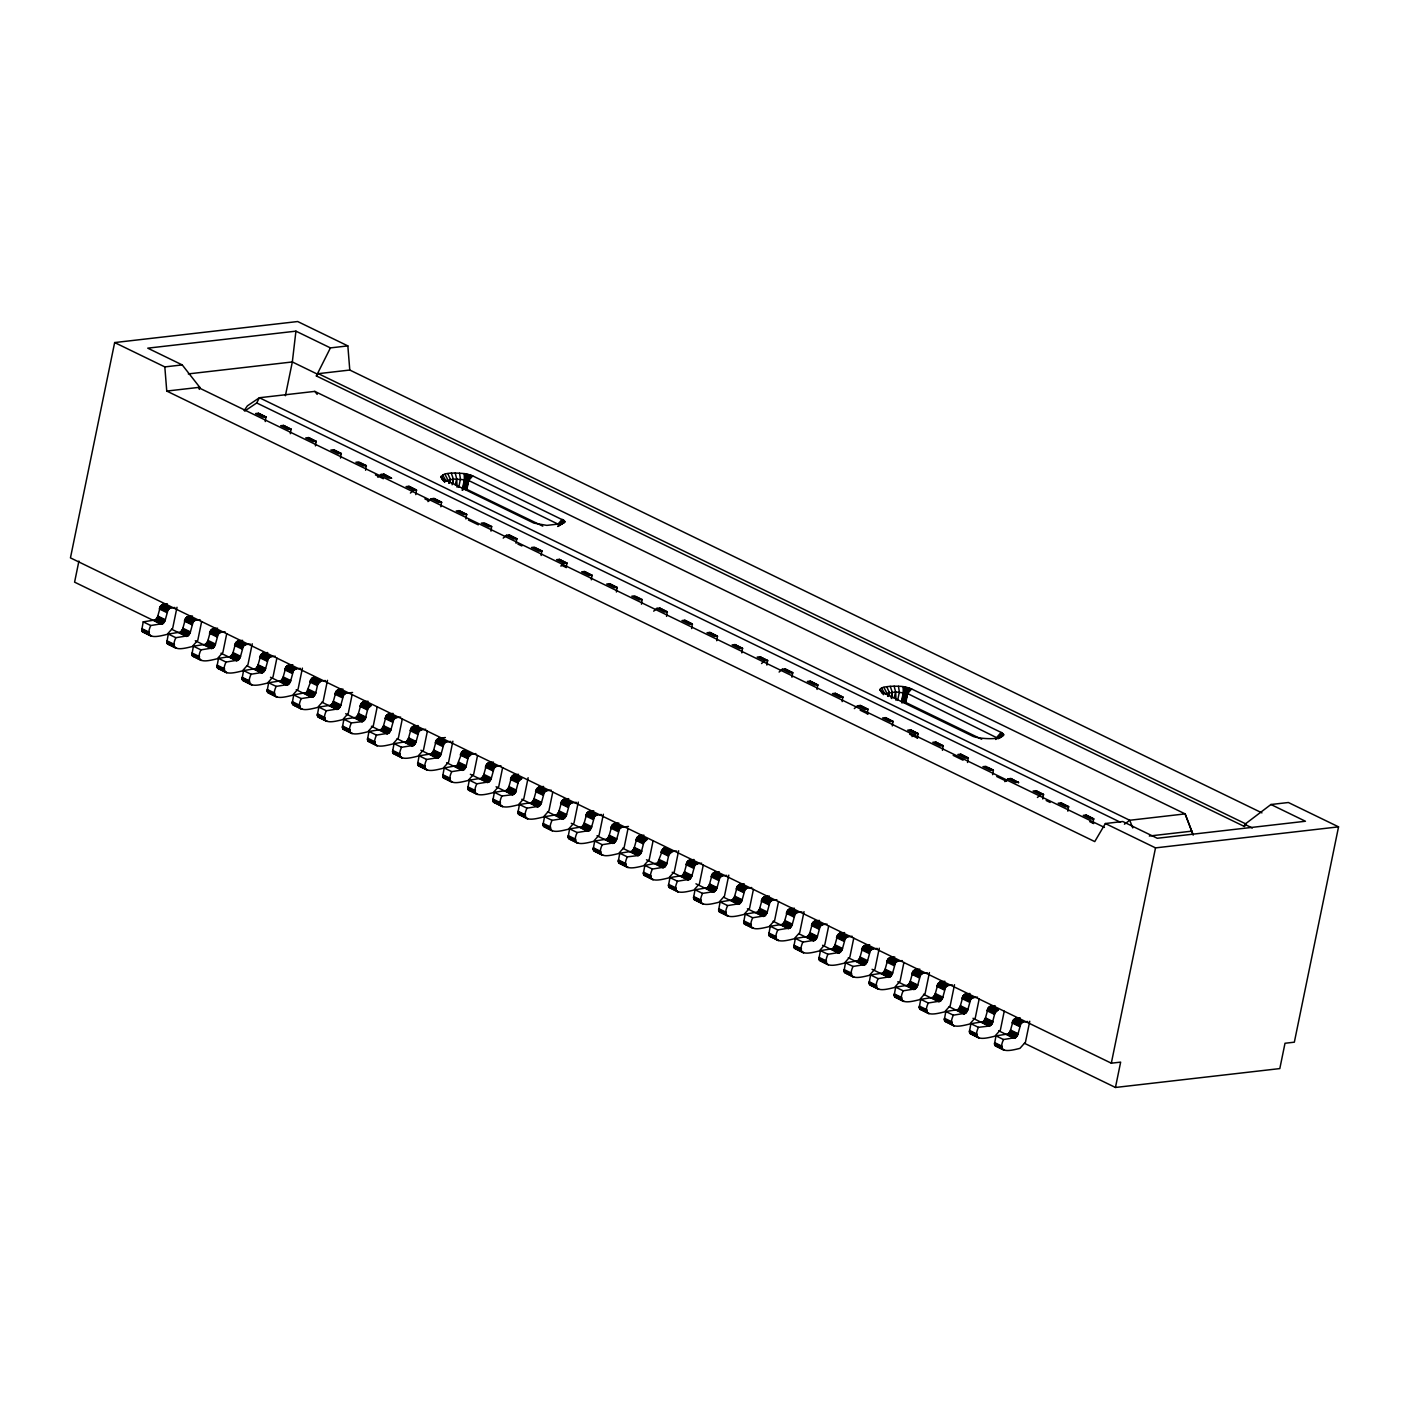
<?xml version="1.0" encoding="UTF-8"?>
<svg xmlns="http://www.w3.org/2000/svg" width="1409" height="1409" viewBox="0 0 1409 1409"><rect width="100%" height="100%" fill="white"/><g stroke="black" fill="none" stroke-linecap="round" stroke-linejoin="round"><path stroke-width="1.5" d="M144.088 632.482L141.745 630.052L143.225 621.862L155.483 619.907L157.597 616.807L160.556 606.099L162.687 604.443L167.407 603.845M177.006 607.261L172.708 628.15L167.178 634.349C156.434 637.079 144.141 639.792 150.763 625.526L163.021 623.553L165.117 620.471L168.076 609.745L170.225 608.089L174.927 607.49M169.168 644.67L166.826 642.222L168.305 634.05L180.563 632.077L182.677 628.995L185.636 618.269L187.767 616.614L192.487 616.015M201.646 621.528L197.788 640.32L192.258 646.52C181.514 649.25 169.221 651.98 175.843 637.696L188.101 635.741L190.197 632.641L193.156 621.933L195.305 620.277L200.008 619.661M194.248 656.841L191.906 654.392L193.403 646.22L205.644 644.265L207.757 641.165L210.716 630.457L212.865 628.801L217.567 628.185M226.726 633.698L222.869 652.508L217.338 658.707C206.595 661.42 194.319 664.15 200.923 649.866L213.182 647.911L215.278 644.811L218.236 634.103L220.385 632.447L225.088 631.848M219.328 669.011L216.986 666.58L218.483 658.39L230.724 656.435L232.837 653.336L235.796 642.627L237.945 640.972L242.647 640.373M252.246 643.79L247.949 664.678L242.418 670.878C231.675 673.608 219.399 676.32 226.004 662.054L238.262 660.081L240.358 656.999L243.317 646.273L245.465 644.617L250.168 644.019M244.409 681.199L242.066 678.751L243.563 670.578L255.822 668.606L257.917 665.524L260.876 654.798L263.025 653.142L267.728 652.543M276.886 658.056L273.029 676.866L267.499 683.066C256.755 685.778 244.479 688.508 251.084 674.224L263.342 672.269L265.438 669.169L268.397 658.461L270.546 656.805L275.248 656.189M269.489 693.369L267.146 690.921L268.643 682.749L280.902 680.794L282.998 677.694L285.957 666.985L288.105 665.33L292.808 664.713M302.407 668.13L298.109 689.036L292.579 695.236C281.835 697.948 269.559 700.678 276.164 686.394L288.422 684.439L290.536 681.34L293.477 670.631L295.626 668.976L300.328 668.377M294.587 705.539L292.227 703.109L293.724 694.919L306.51 692.488L312.058 678.116L313.731 677.377L321.252 681.023L325.409 680.547M327.487 680.318L323.189 701.206L317.659 707.406C306.915 710.136 294.64 712.848 301.244 698.582L313.502 696.61L315.616 693.527L317.765 684.14L321.252 681.023M319.667 717.727L317.307 715.279L318.804 707.107L331.062 705.134L333.158 702.052L336.117 691.326L338.266 689.67L342.968 689.071M352.144 694.584L348.27 713.394L342.757 719.594C331.996 722.306 319.72 725.036 326.324 710.752L338.583 708.797L340.696 705.698L343.637 694.989L345.786 693.334L352.567 692.488M344.747 729.897L342.387 727.449L343.884 719.277L356.142 717.322L358.238 714.222L361.197 703.514L363.346 701.858L368.048 701.242M377.225 706.754L373.35 725.565L367.837 731.764C357.076 734.476 344.8 737.206 351.405 722.923L362.536 721.584L365.125 719.294L367.925 708.498L371.43 705.381L363.892 701.717M369.827 742.067L367.467 739.637L368.964 731.447L381.223 729.492L383.336 726.392L386.277 715.684L388.426 714.028L393.129 713.43M402.305 718.925L398.43 737.735L392.917 743.934C382.156 746.664 369.88 749.394 376.485 735.111L388.743 733.156L390.857 730.056L393.815 719.33L395.947 717.674L400.649 717.075M394.907 754.255L392.547 751.807L394.044 743.635L406.303 741.662L408.416 738.58L411.358 727.854L413.506 726.199L418.209 725.6M427.385 731.112L423.528 749.923L417.997 756.122C407.236 758.835 394.96 761.564 401.565 747.281L413.823 745.326L415.937 742.226L418.896 731.518L421.027 729.862L425.729 729.263M419.988 766.426L417.628 763.977L419.125 755.805L431.383 753.85L433.496 750.75L436.438 740.042L438.586 738.386L445.367 737.541M452.888 741.187L448.608 762.093L443.078 768.292C432.316 771.005 420.041 773.735 426.645 759.469L438.903 757.496L441.017 754.396L443.976 743.688L446.107 742.032L450.81 741.433M445.068 778.596L442.708 776.165L444.205 767.975L456.992 765.545L462.557 751.173L464.23 750.433L471.751 754.079L475.89 753.604M477.545 755.453L473.688 774.263L468.158 780.463C457.414 783.193 445.121 785.923 451.725 771.639L463.984 769.684L466.097 766.584L468.246 757.197L471.751 754.079M470.148 790.784L467.788 788.336L469.285 780.163L481.543 778.208L483.657 775.109L486.616 764.382L488.747 762.727L493.449 762.128M502.626 767.641L498.768 786.451L493.238 792.651C482.494 795.363 470.201 798.093 476.806 783.809L489.064 781.854L491.177 778.754L494.136 768.046L496.267 766.39L500.97 765.792M495.228 802.954L492.868 800.506L494.365 792.334L506.624 790.379L508.737 787.279L511.696 776.57L513.827 774.915L518.53 774.316M528.128 777.715L523.849 798.621L518.318 804.821C507.575 807.551 495.281 810.263 501.886 795.997L513.035 794.641L515.606 792.351L518.406 781.555L521.911 778.437L514.391 774.791M520.308 815.124L517.948 812.694L519.445 804.504L531.704 802.549L533.817 799.449L536.776 788.741L538.907 787.085L543.61 786.486M552.786 791.981L548.929 810.791L543.398 816.991C532.655 819.721 520.361 822.451 526.966 808.167L539.224 806.212L541.338 803.112L544.297 792.404L546.428 790.748L551.148 790.132M545.389 827.312L543.029 824.864L544.526 816.692L556.784 814.737L558.897 811.637L561.856 800.911L563.987 799.255L568.69 798.656M578.289 802.073L574.009 822.979L568.479 829.179C557.735 831.891 545.442 834.621 552.046 820.337L564.304 818.382L566.418 815.283L569.377 804.574L571.526 802.919L576.228 802.32M570.469 839.482L568.109 837.052L569.606 828.862L581.864 826.907L583.978 823.807L586.937 813.099L589.068 811.443L593.77 810.844M603.369 814.243L599.089 835.15L593.559 841.349C582.815 844.079 570.522 846.791 577.144 832.525L589.385 830.553L591.498 827.47L594.457 816.744L596.606 815.089L601.308 814.49M595.549 851.67L593.189 849.222L594.686 841.05L606.944 839.077L609.058 835.977L612.017 825.269L614.148 823.613L618.85 823.015M628.027 828.51L624.169 847.32L618.639 853.519C607.895 856.249 595.602 858.979 602.224 844.696L614.465 842.741L616.578 839.641L619.537 828.932L621.686 827.277L628.467 826.431M620.629 863.84L618.287 861.392L619.766 853.22L632.025 851.265L634.138 848.165L637.097 837.457L639.228 835.784L643.948 835.185M653.107 840.697L649.25 859.508L643.719 865.707C632.976 868.42 620.682 871.149 627.304 856.866L638.436 855.527L641.007 853.238L643.825 842.441L647.312 839.324L639.792 835.66M645.709 876.011L643.367 873.58L644.846 865.39L657.651 862.96L663.199 848.588L664.872 847.848L672.392 851.494L676.549 851.018M678.627 850.772L674.33 871.678L668.799 877.877C658.056 880.607 645.762 883.32 652.385 869.054L664.643 867.081L666.739 863.999L668.905 854.611L672.392 851.494M670.79 888.198L668.447 885.75L669.944 877.578L682.185 875.605L684.298 872.506L687.257 861.797L689.406 860.142L694.109 859.543M703.267 865.038L699.41 883.848L693.88 890.048C683.136 892.778 670.86 895.508 677.465 881.224L689.723 879.269L691.819 876.169L694.778 865.461L696.927 863.805L701.629 863.189M695.87 900.369L693.527 897.92L695.024 889.748L707.265 887.793L709.379 884.693L712.338 873.985L714.486 872.33L719.189 871.713M728.788 875.13L724.49 896.036L718.96 902.236C708.216 904.948 695.94 907.678 702.545 893.394L714.803 891.439L716.899 888.339L719.858 877.631L722.007 875.975L726.709 875.376M720.95 912.539L718.608 910.108L720.105 901.919L732.345 899.964L734.459 896.864L737.418 886.155L739.566 884.5L744.269 883.901M753.428 889.396L749.57 908.206L744.04 914.406C733.296 917.136 721.021 919.848 727.625 905.582L739.884 903.609L741.979 900.527L744.938 889.801L747.087 888.146L751.79 887.547M746.03 924.727L743.688 922.279L745.185 914.106L757.443 912.134L759.539 909.052L762.498 898.326L764.647 896.67L769.349 896.071M778.508 901.584L774.651 920.376L769.12 926.594C758.377 929.306 746.101 932.036 752.705 917.752L764.964 915.797L767.077 912.697L770.019 901.989L772.167 900.333L776.87 899.717M771.128 936.897L768.768 934.449L770.265 926.277L782.523 924.322L784.619 921.222L787.578 910.513L789.727 908.858L794.429 908.241M804.028 911.658L799.731 932.564L794.2 938.764C783.457 941.476 771.181 944.206 777.786 929.922L790.044 927.967L792.157 924.868L795.099 914.159L797.247 912.504L801.95 911.905M796.208 949.067L793.848 946.637L795.345 938.447L807.604 936.492L809.699 933.392L812.658 922.684L814.807 921.028L819.51 920.429M828.686 925.924L824.811 944.734L819.281 950.934C808.537 953.664 796.261 956.376 802.866 942.11L815.124 940.138L817.238 937.055L820.179 926.329L822.328 924.674L827.03 924.075M821.288 961.255L818.928 958.807L820.425 950.635L832.684 948.662L834.78 945.58L837.739 934.854L839.887 933.198L844.59 932.599M853.766 938.112L849.891 956.922L844.378 963.122C833.617 965.834 821.341 968.564 827.946 954.28L840.204 952.325L842.318 949.226L845.277 938.517L847.408 936.862L852.11 936.245M846.369 973.425L844.009 970.977L845.506 962.805L857.764 960.85L859.877 957.75L862.819 947.042L864.967 945.386L869.67 944.77M879.269 948.187L874.971 969.093L869.459 975.292C858.697 978.005 846.422 980.734 853.026 966.451L865.285 964.496L867.398 961.396L870.357 950.688L872.488 949.032L877.191 948.433M871.449 985.596L869.089 983.165L870.586 974.975L882.844 973.02L884.958 969.92L887.899 959.212L890.048 957.556L894.75 956.958M903.926 962.453L900.069 981.263L894.539 987.462C883.778 990.192 871.502 992.922 878.106 978.639L890.365 976.684L892.478 973.584L895.437 962.858L897.568 961.202L902.271 960.603M896.529 997.783L894.169 995.335L895.666 987.163L907.924 985.19L910.038 982.108L912.979 971.382L915.128 969.727L919.83 969.128M929.429 972.545L925.149 993.451L919.619 999.65C908.858 1002.363 896.582 1005.093 903.187 990.809L915.445 988.854L917.558 985.754L920.517 975.046L922.648 973.39L927.351 972.791M921.609 1009.954L919.249 1007.505L920.746 999.333L933.005 997.378L935.118 994.278L938.077 983.57L940.208 981.914L944.911 981.298M954.509 984.715L950.23 1005.621L944.699 1011.821C933.956 1014.533 921.662 1017.263 928.267 1002.979L940.525 1001.024L942.639 997.924L945.598 987.216L947.729 985.56L952.431 984.961M946.689 1022.124L944.329 1019.693L945.826 1011.503L958.085 1009.549L960.198 1006.449L963.157 995.74L965.288 994.085L969.991 993.486M979.167 998.981L975.31 1017.791L969.779 1023.991C959.036 1026.721 946.742 1029.451 953.347 1015.167L965.605 1013.212L967.719 1010.112L970.678 999.386L972.809 997.731L977.511 997.132M971.77 1034.312L969.41 1031.864L970.907 1023.691L983.165 1021.719L985.278 1018.637L988.237 1007.911L990.368 1006.255L995.071 1005.656M1004.247 1011.169L1000.39 1029.979L994.86 1036.179C984.116 1038.891 971.823 1041.621 978.427 1027.337L989.576 1025.999L992.147 1023.709L994.948 1012.895L998.453 1009.795L990.932 1006.132M996.85 1046.482L994.49 1044.034L995.987 1035.862L1008.245 1033.907L1010.359 1030.807L1013.318 1020.098L1015.449 1018.443L1020.151 1017.826M1029.75 1021.243L1025.47 1042.149L1019.94 1048.349C1009.196 1051.061 996.903 1053.791 1003.507 1039.525L1015.766 1037.552L1017.879 1034.453L1020.838 1023.744L1022.969 1022.089L1027.689 1021.49M443.729 481.085C434.271 470.641 460.461 473.125 465.428 473.759L462.927 489.839M904.349 686.835L911.605 688.948L1001.112 732.416C1010.288 740.958 977.318 739.373 971.858 735.78L882.333 692.312C872.171 685.056 902.024 685.848 904.349 686.835L901.848 702.932M453.011 483.287L453.328 479.007L451.303 473.23M891.756 698.529L892.249 692.083L890.224 686.324M564.762 521.982L557.7 526.473L564.516 522.316L564.304 520.714L472.684 475.872L465.428 473.759M199.303 389.395L199.743 387.281L182.237 364.913L147.751 348.164L295.925 331.15L292.332 361.954L285.393 395.735M1003.437 735.41L998.294 738.492L907.114 693.316L895.631 691.96L884.799 693.739L881.611 688.226M469.338 474.622C464.9 478.215 469.179 488.078 463.684 489.504L466.749 473.988M908.259 687.698C903.821 691.308 908.101 701.171 902.605 702.58L905.67 687.081M1261.953 812.887L349.784 370.039L347.847 345.892L297.686 321.534L114.657 342.563L70.45 557.876L1111.314 1063.196L1120.648 1062.122L1115.452 1087.466L1024.431 1043.276M78.922 561.029L74.589 582.146L161.348 624.31M265.262 421.555L265.914 416.888L258.393 413.242L255.593 413.559L263.113 417.205L265.914 416.888M290.342 433.725L290.994 429.058L283.473 425.412L280.673 425.729L288.193 429.393L290.994 429.058M316.356 375.939L318.346 373.649L1246.349 824.177L1244.358 826.467L316.356 375.939L330.411 347.9L347.847 345.892M315.422 445.896L316.092 441.246L308.553 437.583L305.753 437.917L313.274 441.563L316.092 441.246M340.52 458.084L341.172 453.416L333.634 449.77L330.833 450.087L338.371 453.733L341.172 453.416M365.6 470.254L366.252 465.586L358.714 461.941L355.913 462.258L363.452 465.921L366.252 465.586M415.761 494.612L416.412 489.945L408.892 486.299L406.074 486.616L413.612 490.262L416.412 489.945M440.841 506.782L441.493 502.115L433.972 498.469L431.172 498.786L427.966 501.586M449.541 483.234L450.352 479.342L447.851 473.635M452.13 484.819L453.328 479.007L467.629 480.011L559.443 524.817L564.639 521.171M458.735 487.338L460.444 478.99L459.528 473.213M462.17 490.279L464.424 479.307L464.142 473.583M464.424 489.258L468.07 474.269M465.129 489.099L467.031 479.817M465.78 489.064L467.629 480.011C463.121 502.326 466.185 479.5 470.553 474.992M542.782 526.156L466.361 489.134L468.193 480.222L471.68 475.414M466.872 489.31L468.704 480.451L472.684 475.872M465.921 518.952L466.573 514.303L459.052 510.639L456.252 510.974L463.772 514.62L466.573 514.303M491.001 531.14L491.653 526.473L484.132 522.827L481.332 523.144L488.853 526.79L491.653 526.473M516.081 543.31L516.733 538.643L509.213 534.997L506.412 535.314L503.207 538.115M541.162 555.498L541.813 550.831L534.293 547.168L531.492 547.502L539.013 551.148L541.813 550.831M566.242 567.668L566.894 563.001L559.373 559.355L556.573 559.672L564.093 563.318L566.894 563.001M591.322 579.839L591.974 575.189L584.453 571.526L581.653 571.843L589.173 575.506L591.974 575.189M616.402 592.027L617.054 587.359L609.533 583.696L606.733 584.031L614.254 587.676L617.054 587.359M641.482 604.197L642.134 599.529L634.614 595.884L631.813 596.201L639.334 599.847L642.134 599.529M666.563 616.367L667.214 611.717L659.694 608.054L656.893 608.371L653.688 611.171M691.643 628.555L692.295 623.888L684.774 620.242L681.974 620.559L689.494 624.205L692.295 623.888M716.723 640.725L717.375 636.058L709.854 632.412L707.054 632.729L714.574 636.392L717.375 636.058M741.803 652.895L742.455 648.246L734.934 644.582L732.134 644.899L739.655 648.563L742.455 648.246M766.883 665.083L767.535 660.416L760.015 656.77L757.214 657.087L764.735 660.733L767.535 660.416M791.964 677.253L792.633 672.586L785.095 668.94L782.294 669.257L779.089 672.058M817.061 689.424L817.713 684.774L810.175 681.111L807.375 681.445L814.913 685.091L817.713 684.774M842.142 701.612L842.793 696.944L835.255 693.298L832.455 693.615L839.993 697.261L842.793 696.944M867.222 713.782L867.874 709.114L860.335 705.469L857.535 705.786L854.33 708.586M888.463 696.31L889.273 692.435L886.772 686.711M891.052 697.913L892.249 692.083M892.302 725.952L892.954 721.302L885.433 717.639L882.615 717.974L890.153 721.619L892.954 721.302M897.656 700.414L899.365 692.066L898.449 686.306M901.461 701.541L903.345 692.4L903.046 686.676M903.345 702.334L906.991 687.363M904.05 702.193L905.952 692.911M904.701 702.158L906.551 693.105C902.042 715.402 905.106 692.594 909.474 688.085M981.686 739.249L905.283 702.228L907.114 693.316L910.601 688.508M905.793 702.404L907.625 693.527L911.605 688.948M917.382 738.14L918.034 733.473L910.513 729.827L907.713 730.144L915.234 733.79L918.034 733.473M942.462 750.31L943.114 745.643L935.594 741.997L932.793 742.314L940.314 745.977L943.114 745.643M967.543 762.48L968.194 757.831L960.674 754.167L957.873 754.502L965.394 758.148L968.194 757.831M992.623 774.668L993.275 770.001L985.754 766.355L982.954 766.672L990.474 770.318L993.275 770.001M1042.783 799.009L1043.435 794.359L1035.914 790.696L1033.114 791.03L1040.635 794.676L1043.435 794.359M1067.863 811.197L1068.515 806.529L1060.995 802.883L1058.194 803.2L1065.715 806.846L1068.515 806.529M1092.944 823.367L1093.595 818.699L1086.075 815.054L1083.274 815.371L1090.795 819.034L1093.595 818.699M1111.314 1063.196L1155.521 847.883L1338.55 826.854L1294.343 1042.184L1285.008 1043.259L1279.812 1068.586L1115.452 1087.466M1244.358 826.467L1244.781 824.353L1270.953 804.504L1288.39 802.514L1338.55 826.854M468.704 480.451L466.361 489.134M907.625 693.527L905.283 702.228M455.266 484.714L456.71 478.884L455.213 473.089M894.187 697.79L895.631 691.96L894.134 686.183M244.761 411.023L256.72 402.956L259.397 397.743L314.806 391.385L1185.128 813.891L1193.194 834.868M1270.953 804.504L1305.438 821.253L1157.265 838.267L1122.779 821.517L1105.361 823.525L1094.758 841.596L166.755 391.068L164.818 366.904L114.657 342.563M244.144 410.583L247.403 405.845L259.397 397.743L1129.719 820.267L1185.128 813.891L1193.053 834.78M558.211 523.901L562.191 519.322M997.132 736.995L1001.112 732.416M558.651 524.13L563.054 519.78M997.572 737.224L1001.975 732.874M377.806 477.228L380.994 474.446L383.794 474.111L391.543 478.232L383.794 474.111M410.406 493.062L413.612 490.262M560.888 566.119L564.093 563.318M761.547 663.533L764.735 660.733M912.028 736.59L915.234 733.79M1004.828 781.643L1008.034 778.842L1010.834 778.525L1018.566 782.647L1010.834 778.525M1037.429 797.476L1040.635 794.676M559.003 524.377L563.776 520.256M997.924 737.453L1002.68 733.349M559.267 524.606L564.304 520.714M998.188 737.682L1003.226 733.807M1124.435 824.212L1129.719 820.267L1132.748 827.911M998.365 737.911L1003.56 734.248M453.328 479.007L444.504 481.596L441.105 476.224M559.514 525.029L564.798 521.594M998.435 738.122L1003.719 734.67M995.67 739.461L998.664 737.611M998.417 738.316L1003.666 735.058M561.081 524.377L564.516 522.316M998.259 738.598L1001.5 736.66M562.578 523.567L546.833 525.381L533.941 523.126L441.651 478.144M164.818 366.904L182.237 364.913M188.295 373.913L292.332 361.954L316.778 373.843L349.784 370.039M166.755 391.068L199.743 387.281M391.332 477.774L388.532 478.091L380.994 474.446M441.493 502.115L438.692 502.449L431.172 498.786M516.733 538.643L513.933 538.978L506.412 535.314M667.214 611.717L664.414 612.034L656.893 608.371M792.633 672.586L789.815 672.921L782.294 669.257M867.874 709.114L865.073 709.449L857.535 705.786M1018.355 782.171L1015.554 782.506L1008.034 778.842M1246.349 824.177L1244.781 824.353L1252.319 828.016M1149.304 836.03L1191.926 831.134M295.925 331.15L330.411 347.9M256.72 402.956L1120.49 822.292M1105.361 823.525L1155.521 847.883M266.125 417.346L258.393 413.242M291.205 429.534L283.473 425.412M316.285 441.704L308.553 437.583M341.365 453.874L333.634 449.77M360.81 463.314L366.463 466.062M416.624 490.402L408.892 486.299M441.704 502.59L433.972 498.469M466.784 514.761L459.052 510.639M486.211 524.201L489.98 526.033M516.944 539.119L509.213 534.997M534.504 547.643L542.025 551.289M567.105 563.459L559.373 559.355M592.185 575.647L584.453 571.526M617.265 587.817L609.533 583.696M636.709 597.257L640.461 599.089M667.426 612.175L659.694 608.054M692.506 624.346L684.774 620.242M717.586 636.533L709.854 632.412M742.666 648.704L734.934 644.582M767.746 660.874L760.015 656.77M792.827 673.062L785.095 668.94M817.907 685.232L810.175 681.111M843.005 697.402L835.255 693.298M868.085 709.59L860.335 705.469M893.165 721.76L885.433 717.639M918.245 733.93L910.513 729.827M943.326 746.118L935.594 741.997M968.406 758.289L960.674 754.167M987.832 767.729L993.486 770.459M1043.646 794.817L1035.914 790.696M1068.726 806.987L1060.995 802.883M1093.807 819.175L1086.075 815.054M198.193 387.457L1104.427 827.418M375.41 474.886L383.336 478.725M424.884 498.892L428.847 500.811M468.404 520.027L478.303 524.835M517.878 544.05L521.841 545.97M561.416 565.185L565.361 567.105M860.194 710.224L868.103 714.081M909.65 734.248L917.576 738.087M953.189 755.383L963.087 760.191M996.727 776.518L1006.607 781.308M1046.182 800.523L1050.145 802.443M1089.721 821.658L1093.683 823.578M163.25 604.32L170.771 607.966M188.33 616.49L195.851 620.136M213.411 628.661L220.931 632.324M238.491 640.848L246.011 644.494M263.571 653.019L271.092 656.664M288.651 665.189L296.172 668.852M338.812 689.547L346.332 693.21M388.972 713.905L396.51 717.551M414.052 726.075L421.59 729.739M439.132 738.263L446.671 741.909M489.31 762.604L496.831 766.267M539.471 786.962L546.991 790.608M564.551 799.132L572.072 802.795M589.631 811.32L597.152 814.966M614.711 823.49L622.232 827.136M689.952 860.018L697.473 863.664M715.032 872.189L722.553 875.852M740.112 884.376L747.633 888.022M765.193 896.547L772.713 900.192M790.273 908.717L797.793 912.38M815.353 920.905L822.874 924.551M840.433 933.075L847.971 936.738M865.513 945.245L873.052 948.909M890.594 957.433L898.132 961.079M915.674 969.603L923.212 973.267M940.754 981.791L948.292 985.437M965.852 993.961L973.372 997.607M1016.012 1018.32L1023.533 1021.965M162.687 604.443L170.225 608.089M187.767 616.614L195.305 620.277M212.865 628.801L220.385 632.447M237.945 640.972L245.465 644.617M263.025 653.142L270.546 656.805M288.105 665.33L295.626 668.976M313.185 677.5L320.706 681.146M338.266 689.67L345.786 693.334M363.346 701.858L370.866 705.504M388.426 714.028L395.947 717.674M413.506 726.199L421.027 729.862M438.586 738.386L446.107 742.032M463.667 750.557L471.187 754.202M488.747 762.727L496.267 766.39M513.827 774.915L521.348 778.561M538.907 787.085L546.428 790.748M563.987 799.255L571.526 802.919M589.068 811.443L596.606 815.089M614.148 823.613L621.686 827.277M639.228 835.784L646.766 839.447M664.308 847.971L671.846 851.617M689.406 860.142L696.927 863.805M714.486 872.33L722.007 875.975M739.566 884.5L747.087 888.146M764.647 896.67L772.167 900.333M789.727 908.858L797.247 912.504M814.807 921.028L822.328 924.674M839.887 933.198L847.408 936.862M864.967 945.386L872.488 949.032M890.048 957.556L897.568 961.202M915.128 969.727L922.648 973.39M940.208 981.914L947.729 985.56M965.288 994.085L972.809 997.731M990.368 1006.255L997.889 1009.918M1015.449 1018.443L1022.969 1022.089M162.123 604.69L169.661 608.353M187.221 616.86L194.741 620.524M212.301 629.048L219.822 632.694M237.381 641.218L244.902 644.882M262.461 653.389L269.982 657.052M287.542 665.576L295.062 669.222M312.622 677.747L320.142 681.41M337.702 689.934L345.223 693.58M362.782 702.105L370.303 705.75M387.862 714.275L395.383 717.938M412.943 726.463L420.463 730.109M438.023 738.633L445.543 742.279M463.103 750.803L470.624 754.467M488.183 762.991L495.704 766.637M513.263 775.161L520.784 778.807M538.344 787.332L545.864 790.995M563.424 799.519L570.962 803.165M588.504 811.69L596.042 815.335M613.584 823.86L621.122 827.523M638.664 836.048L646.203 839.694M663.762 848.218L671.283 851.864M688.842 860.388L696.363 864.052M713.923 872.576L721.443 876.222M739.003 884.746L746.523 888.41M764.083 896.917L771.604 900.58M789.163 909.104L796.684 912.75M814.243 921.275L821.764 924.938M839.324 933.462L846.844 937.108M864.404 945.633L871.924 949.279M889.484 957.803L897.005 961.466M914.564 969.991L922.085 973.637M939.644 982.161L947.165 985.807M964.725 994.331L972.245 997.995M989.805 1006.519L997.325 1010.165M1014.885 1018.689L1022.406 1022.335M161.577 605.06L169.098 608.706M186.657 617.23L194.178 620.893M211.737 629.418L219.258 633.064M236.818 641.588L244.338 645.234M261.898 653.758L269.418 657.422M286.978 665.946L294.499 669.592M312.058 678.116L319.579 681.762M337.138 690.287L344.677 693.95M362.219 702.475L369.757 706.12M387.299 714.645L394.837 718.308M412.379 726.815L419.917 730.478M437.459 739.003L444.997 742.649M462.557 751.173L470.078 754.837M487.637 763.343L495.158 767.007M512.717 775.531L520.238 779.177M537.798 787.701L545.318 791.365M562.878 799.889L570.398 803.535M587.958 812.06L595.479 815.705M613.038 824.23L620.559 827.893M638.118 836.418L645.639 840.063M663.199 848.588L670.719 852.234M688.279 860.758L695.799 864.422M713.359 872.946L720.88 876.592M738.439 885.116L745.96 888.762M763.519 897.286L771.04 900.95M788.6 909.474L796.12 913.12M813.68 921.645L821.2 925.29M838.76 933.815L846.298 937.478M863.84 946.003L871.378 949.648M888.92 958.173L896.459 961.819M914.001 970.343L921.539 974.006M939.099 982.531L946.619 986.177M964.179 994.701L971.699 998.365M989.259 1006.871L996.779 1010.535M1014.339 1019.059L1021.86 1022.705M161.049 605.535L168.569 609.181M186.129 617.706L193.649 621.369M211.209 629.893L218.73 633.539M236.289 642.064L243.81 645.709M261.37 654.234L268.89 657.897M286.45 666.422L293.97 670.068M311.53 678.592L319.05 682.238M336.61 690.762L344.131 694.426M361.69 702.95L369.211 706.596M386.77 715.12L394.291 718.766M411.851 727.291L419.389 730.954M436.931 739.478L444.469 743.124M462.011 751.649L469.549 755.294M487.091 763.819L494.629 767.482M512.172 776.007L519.71 779.653M537.269 788.177L544.79 791.823M562.35 800.347L569.87 804.011M587.43 812.535L594.95 816.181M612.51 824.705L620.03 828.369M637.59 836.876L645.111 840.539M662.67 849.063L670.191 852.709M687.751 861.234L695.271 864.897M712.831 873.404L720.351 877.067M737.911 885.592L745.431 889.238M762.991 897.762L770.512 901.425M788.071 909.95L795.592 913.596M813.152 922.12L820.672 925.766M838.232 934.29L845.752 937.954M863.312 946.478L870.832 950.124M888.392 958.648L895.913 962.294M913.472 970.819L921.01 974.482M938.553 983.006L946.091 986.652M963.633 995.177L971.171 998.822M988.713 1007.347L996.251 1011.01M1013.811 1019.535L1021.331 1023.181M160.556 606.099L168.076 609.745M185.636 618.269L193.156 621.933M210.716 630.457L218.236 634.103M235.796 642.627L243.317 646.273M260.876 654.798L268.397 658.461M285.957 666.985L293.477 670.631M311.037 679.156L318.557 682.801M336.117 691.326L343.637 694.989M361.197 703.514L368.735 707.159M386.277 715.684L393.815 719.33M411.358 727.854L418.896 731.518M436.438 740.042L443.976 743.688M461.536 752.212L469.056 755.858M486.616 764.382L494.136 768.046M511.696 776.57L519.216 780.216M536.776 788.741L544.297 792.404M561.856 800.911L569.377 804.574M586.937 813.099L594.457 816.744M612.017 825.269L619.537 828.932M637.097 837.457L644.617 841.103M662.177 849.627L669.698 853.273M687.257 861.797L694.778 865.461M712.338 873.985L719.858 877.631M737.418 886.155L744.938 889.801M762.498 898.326L770.019 901.989M787.578 910.513L795.099 914.159M812.658 922.684L820.179 926.329M837.739 934.854L845.277 938.517M862.819 947.042L870.357 950.688M887.899 959.212L895.437 962.858M912.979 971.382L920.517 975.046M938.077 983.57L945.598 987.216M963.157 995.74L970.678 999.386M988.237 1007.911L995.758 1011.574M1013.318 1020.098L1020.838 1023.744M160.115 606.733L167.636 610.396M185.195 618.903L192.716 622.567M210.276 631.091L217.814 634.737M235.356 643.261L242.894 646.925M260.436 655.449L267.974 659.095M285.516 667.619L293.054 671.265M310.614 679.79L318.135 683.453M335.694 691.978L343.215 695.623M360.774 704.148L368.295 707.794M385.855 716.318L393.375 719.981M410.935 728.506L418.455 732.152M436.015 740.676L443.536 744.322M461.095 752.846L468.616 756.51M486.175 765.034L493.696 768.68M511.256 777.204L518.776 780.85M536.336 789.375L543.856 793.038M561.416 801.562L568.937 805.208M586.496 813.733L594.017 817.379M611.576 825.903L619.097 829.566M636.657 838.091L644.177 841.737M661.737 850.261L669.257 853.924M686.817 862.431L694.355 866.095M711.897 874.619L719.435 878.265M736.977 886.789L744.516 890.453M762.058 898.977L769.596 902.623M787.155 911.147L794.676 914.793M812.236 923.318L819.756 926.981M837.316 935.506L844.836 939.151M862.396 947.676L869.917 951.322M887.476 959.846L894.997 963.509M912.556 972.034L920.077 975.68M937.637 984.204L945.157 987.85M962.717 996.374L970.237 1000.038M987.797 1008.562L995.318 1012.208M1012.877 1020.732L1020.398 1024.378M159.745 607.438L167.284 611.083M184.826 619.608L192.364 623.254M209.923 631.778L217.444 635.441M235.004 643.966L242.524 647.612M260.084 656.136L267.604 659.782M285.164 668.306L292.685 671.97M310.244 680.494L317.765 684.14M335.324 692.664L342.845 696.31M360.405 704.835L367.925 708.498M385.485 717.022L393.005 720.668M410.565 729.193L418.086 732.839M435.645 741.363L443.166 745.026M460.725 753.551L468.246 757.197M485.806 765.721L493.326 769.367M510.886 777.891L518.406 781.555M535.966 790.079L543.487 793.725M561.046 802.249L568.567 805.895M586.126 814.42L593.665 818.083M611.207 826.607L618.745 830.253M636.287 838.778L643.825 842.441M661.367 850.948L668.905 854.611M686.465 863.136L693.985 866.782M711.545 875.306L719.066 878.969M736.625 887.494L744.146 891.14M761.705 899.664L769.226 903.31M786.786 911.834L794.306 915.498M811.866 924.022L819.386 927.668M836.946 936.192L844.467 939.838M862.026 948.363L869.547 952.026M887.106 960.551L894.627 964.196M912.187 972.721L919.707 976.367M937.267 984.891L944.787 988.554M962.347 997.079L969.868 1000.725M987.427 1009.249L994.948 1012.895M1012.507 1021.419L1020.028 1025.083M159.464 608.16L166.984 611.805M184.544 620.33L192.064 623.993M209.624 632.5L217.145 636.163M234.704 644.688L242.242 648.334M259.784 656.858L267.323 660.522M284.865 669.046L292.403 672.692M309.945 681.216L317.483 684.862M335.043 693.387L342.563 697.05M360.123 705.574L367.643 709.22M385.203 717.745L392.724 721.39M410.283 729.915L417.804 733.578M435.363 742.103L442.884 745.748M460.444 754.273L467.964 757.919M485.524 766.443L493.044 770.107M510.604 778.631L518.125 782.277M535.684 790.801L543.205 794.447M560.764 802.971L568.285 806.635M585.845 815.159L593.365 818.805M610.925 827.33L618.445 830.975M636.005 839.5L643.526 843.163M661.085 851.688L668.606 855.333M686.165 863.858L693.686 867.521M711.246 876.028L718.784 879.692M736.326 888.216L743.864 891.862M761.406 900.386L768.944 904.05M786.486 912.556L794.024 916.22M811.584 924.744L819.105 928.39M836.664 936.915L844.185 940.578M861.744 949.102L869.265 952.748M886.825 961.273L894.345 964.918M911.905 973.443L919.425 977.106M936.985 985.631L944.506 989.277M962.065 997.801L969.586 1001.447M987.145 1009.971L994.666 1013.635M1012.226 1022.159L1019.746 1025.805M159.27 608.899L166.79 612.545M184.35 621.07L191.871 624.715M209.43 633.24L216.951 636.903M234.51 645.428L242.031 649.073M259.591 657.598L267.111 661.261M284.671 669.768L292.191 673.432M309.751 681.956L317.272 685.602M334.831 694.126L342.369 697.79M359.911 706.314L367.45 709.96M384.992 718.484L392.53 722.13M410.072 730.655L417.61 734.318M435.17 742.842L442.69 746.488M460.25 755.013L467.77 758.658M485.33 767.183L492.851 770.846M510.41 779.371L517.931 783.017M535.49 791.541L543.011 795.187M560.571 803.711L568.091 807.375M585.651 815.899L593.171 819.545M610.731 828.069L618.252 831.715M635.811 840.24L643.332 843.903M660.891 852.427L668.412 856.073M685.972 864.598L693.492 868.243M711.052 876.768L718.572 880.431M736.132 888.956L743.653 892.601M761.212 901.126L768.733 904.772M786.292 913.296L793.813 916.96M811.373 925.484L818.911 929.13M836.453 937.654L843.991 941.318M861.533 949.825L869.071 953.488M886.613 962.012L894.151 965.658M911.693 974.183L919.232 977.846M936.791 986.37L944.312 990.016M961.871 998.541L969.392 1002.186M986.952 1010.711L994.472 1014.374M1012.032 1022.899L1019.552 1026.545M157.79 616.068L165.329 619.731M182.871 628.255L190.409 631.901M207.951 640.426L215.489 644.072M233.031 652.596L240.569 656.259M258.111 664.784L265.649 668.43M283.209 676.954L290.73 680.6M308.289 689.124L315.81 692.788M333.369 701.312L340.89 704.958M358.45 713.482L365.97 717.128M383.53 725.653L391.05 729.316M408.61 737.84L416.131 741.486M433.69 750.011L441.211 753.656M458.77 762.181L466.291 765.844M483.851 774.369L491.371 778.015M508.931 786.539L516.451 790.202M534.011 798.709L541.532 802.373M559.091 810.897L566.612 814.543M584.171 823.067L591.692 826.731M609.252 835.255L616.772 838.901M634.332 847.425L641.852 851.071M659.412 859.596L666.95 863.259M684.492 871.784L692.03 875.429M709.572 883.954L717.111 887.6M734.653 896.124L742.191 899.787M759.75 908.312L767.271 911.958M784.831 920.482L792.351 924.128M809.911 932.652L817.431 936.316M834.991 944.84L842.512 948.486M860.071 957.01L867.592 960.656M885.151 969.181L892.672 972.844M910.232 981.369L917.752 985.014M935.312 993.539L942.832 997.185M960.392 1005.709L967.913 1009.372M985.472 1017.897L992.993 1021.543M1010.552 1030.067L1018.073 1033.713M157.597 616.807L165.117 620.471M182.677 628.995L190.197 632.641M207.757 641.165L215.278 644.811M232.837 653.336L240.358 656.999M257.917 665.524L265.438 669.169M282.998 677.694L290.536 681.34M308.078 689.864L315.616 693.527M333.158 702.052L340.696 705.698M358.238 714.222L365.776 717.868M383.336 726.392L390.857 730.056M408.416 738.58L415.937 742.226M433.496 750.75L441.017 754.396M458.577 762.921L466.097 766.584M483.657 775.109L491.177 778.754M508.737 787.279L516.258 790.925M533.817 799.449L541.338 803.112M558.897 811.637L566.418 815.283M583.978 823.807L591.498 827.47M609.058 835.977L616.578 839.641M634.138 848.165L641.659 851.811M659.218 860.335L666.739 863.999M684.298 872.506L691.819 876.169M709.379 884.693L716.899 888.339M734.459 896.864L741.979 900.527M759.539 909.052L767.077 912.697M784.619 921.222L792.157 924.868M809.699 933.392L817.238 937.055M834.78 945.58L842.318 949.226M859.877 957.75L867.398 961.396M884.958 969.92L892.478 973.584M910.038 982.108L917.558 985.754M935.118 994.278L942.639 997.924M960.198 1006.449L967.719 1010.112M985.278 1018.637L992.799 1022.282M1010.359 1030.807L1017.879 1034.453M157.315 617.529L164.835 621.193M182.395 629.717L189.916 633.363M207.475 641.888L214.996 645.551M232.555 654.058L240.076 657.721M257.636 666.246L265.156 669.891M282.716 678.416L290.236 682.079M307.796 690.604L315.317 694.25M332.876 702.774L340.397 706.42M357.956 714.944L365.477 718.608M383.037 727.132L390.557 730.778M408.117 739.302L415.655 742.948M433.197 751.473L440.735 755.136M458.277 763.66L465.815 767.306M483.357 775.831L490.896 779.476M508.455 788.001L515.976 791.664M533.535 800.189L541.056 803.834M558.616 812.359L566.136 816.005M583.696 824.529L591.216 828.193M608.776 836.717L616.297 840.363M633.856 848.887L641.377 852.533M658.936 861.058L666.457 864.721M684.017 873.245L691.537 876.891M709.097 885.416L716.617 889.079M734.177 897.586L741.698 901.249M759.257 909.774L766.778 913.419M784.337 921.944L791.858 925.607M809.418 934.132L816.938 937.778M834.498 946.302L842.018 949.948M859.578 958.472L867.099 962.136M884.658 970.66L892.196 974.306M909.738 982.83L917.277 986.476M934.819 995.001L942.357 998.664M959.899 1007.188L967.437 1010.834M984.997 1019.359L992.517 1023.004M1010.077 1031.529L1017.597 1035.192M156.945 618.234L164.466 621.88M182.025 630.404L189.546 634.068M207.105 642.592L214.626 646.238M232.186 654.762L239.706 658.408M257.266 666.933L264.786 670.596M282.346 679.12L289.867 682.766M307.426 691.291L314.964 694.936M332.506 703.461L340.045 707.124M357.587 715.649L365.125 719.294M382.667 727.819L390.205 731.465M407.765 739.989L415.285 743.653M432.845 752.177L440.365 755.823M457.925 764.347L465.446 767.993M483.005 776.518L490.526 780.181M508.085 788.705L515.606 792.351M533.166 800.876L540.686 804.521M558.246 813.046L565.766 816.709M583.326 825.234L590.847 828.879M608.406 837.404L615.927 841.05M633.486 849.574L641.007 853.238M658.567 861.762L666.087 865.408M683.647 873.932L691.167 877.596M708.727 886.102L716.248 889.766M733.807 898.29L741.328 901.936M758.887 910.461L766.408 914.124M783.968 922.648L791.506 926.294M809.048 934.819L816.586 938.464M834.128 946.989L841.666 950.652M859.208 959.177L866.746 962.823M884.306 971.347L891.827 974.993M909.386 983.517L916.907 987.181M934.466 995.705L941.987 999.351M959.547 1007.875L967.067 1011.521M984.627 1020.046L992.147 1023.709M1009.707 1032.233L1017.228 1035.879M156.505 618.868L164.043 622.514M181.585 631.038L189.123 634.702M206.665 643.226L214.203 646.872M231.745 655.396L239.283 659.06M256.843 667.567L264.364 671.23M281.923 679.754L289.444 683.4M307.003 691.925L314.524 695.588M332.084 704.113L339.604 707.758M357.164 716.283L364.684 719.929M382.244 728.453L389.765 732.116M407.324 740.641L414.845 744.287M432.404 752.811L439.925 756.457M457.485 764.981L465.005 768.645M482.565 777.169L490.085 780.815M507.645 789.339L515.166 792.985M532.725 801.51L540.246 805.173M557.805 813.697L565.326 817.343M582.886 825.868L590.406 829.514M607.966 838.038L615.486 841.701M633.046 850.226L640.584 853.872M658.126 862.396L665.664 866.042M683.206 874.566L690.745 878.23M708.287 886.754L715.825 890.4M733.385 898.924L740.905 902.57M758.465 911.095L765.985 914.758M783.545 923.282L791.065 926.928M808.625 935.453L816.146 939.116M833.705 947.623L841.226 951.286M858.786 959.811L866.306 963.457M883.866 971.981L891.386 975.644M908.946 984.169L916.466 987.815M934.026 996.339L941.547 999.985M959.106 1008.509L966.627 1012.173M984.186 1020.697L991.707 1024.343M1009.267 1032.867L1016.787 1036.513M156.012 619.432L163.55 623.095M181.109 631.602L188.63 635.265M206.19 643.79L213.71 647.436M231.27 655.96L238.79 659.623M256.35 668.148L263.87 671.794M281.43 680.318L288.951 683.964M306.51 692.488L314.031 696.152M331.591 704.676L339.111 708.322M356.671 716.846L364.191 720.492M381.751 729.017L389.271 732.68M406.831 741.204L414.352 744.85M431.911 753.375L439.432 757.02M456.992 765.545L464.512 769.208M482.072 777.733L489.592 781.379M507.152 789.903L514.672 793.549M532.232 802.073L539.753 805.737M557.312 814.261L564.85 817.907M582.393 826.431L589.931 830.077M607.473 838.602L615.011 842.265M632.553 850.789L640.091 854.435M657.651 862.96L665.171 866.605M682.731 875.13L690.251 878.793M707.811 887.318L715.332 890.964M732.891 899.488L740.412 903.151M757.972 911.658L765.492 915.322M783.052 923.846L790.572 927.492M808.132 936.016L815.652 939.68M833.212 948.204L840.733 951.85M858.292 960.374L865.813 964.02M883.373 972.545L890.893 976.208M908.453 984.732L915.973 988.378M933.533 996.903L941.053 1000.549M958.613 1009.073L966.134 1012.736M983.693 1021.261L991.214 1024.907M1008.774 1033.431L1016.294 1037.077M155.483 619.907L163.021 623.553M180.563 632.077L188.101 635.741M205.644 644.265L213.182 647.911M230.724 656.435L238.262 660.081M255.822 668.606L263.342 672.269M280.902 680.794L288.422 684.439M305.982 692.964L313.502 696.61M331.062 705.134L338.583 708.797M356.142 717.322L363.663 720.968M381.223 729.492L388.743 733.156M406.303 741.662L413.823 745.326M431.383 753.85L438.903 757.496M456.463 766.02L463.984 769.684M481.543 778.208L489.064 781.854M506.624 790.379L514.144 794.024M531.704 802.549L539.224 806.212M556.784 814.737L564.304 818.382M581.864 826.907L589.385 830.553M606.944 839.077L614.465 842.741M632.025 851.265L639.563 854.911M657.105 863.435L664.643 867.081M682.185 875.605L689.723 879.269M707.265 887.793L714.803 891.439M732.345 899.964L739.884 903.609M757.443 912.134L764.964 915.797M782.523 924.322L790.044 927.967M807.604 936.492L815.124 940.138M832.684 948.662L840.204 952.325M857.764 960.85L865.285 964.496M882.844 973.02L890.365 976.684M907.924 985.19L915.445 988.854M933.005 997.378L940.525 1001.024M958.085 1009.549L965.605 1013.212M983.165 1021.719L990.686 1025.382M1008.245 1033.907L1015.766 1037.552M154.937 620.277L162.458 623.923M180.017 632.447L187.538 636.111M205.098 644.635L212.618 648.281M230.178 656.805L237.698 660.451M255.258 668.976L262.778 672.639M280.338 681.163L287.859 684.809M305.418 693.334L312.939 696.979M330.499 705.504L338.019 709.167M355.579 717.692L363.099 721.338M380.659 729.862L388.18 733.508M405.739 742.032L413.26 745.696M430.819 754.22L438.358 757.866M455.9 766.39L463.438 770.036M480.98 778.561L488.518 782.224M506.06 790.748L513.598 794.394M531.158 802.919L538.678 806.564M556.238 815.089L563.759 818.752M581.318 827.277L588.839 830.923M606.398 839.447L613.919 843.11M631.479 851.617L638.999 855.281M656.559 863.805L664.079 867.451M681.639 875.975L689.16 879.639M706.719 888.163L714.24 891.809M731.799 900.333L739.32 903.979M756.88 912.504L764.4 916.167M781.96 924.691L789.48 928.337M807.04 936.862L814.561 940.507M832.12 949.032L839.641 952.695M857.2 961.22L864.721 964.866M882.281 973.39L889.801 977.036M907.361 985.56L914.899 989.224M932.441 997.748L939.979 1001.394M957.521 1009.918L965.059 1013.564M982.601 1022.089L990.14 1025.752M1007.699 1034.276L1015.22 1037.922M154.374 620.524L161.894 624.169M179.454 632.694L186.974 636.357M204.534 644.882L212.055 648.527M229.614 657.052L237.135 660.715M254.694 669.222L262.215 672.886M279.775 681.41L287.295 685.056M304.855 693.58L312.375 697.244M329.935 705.768L337.455 709.414M355.015 717.938L362.536 721.584M380.095 730.109L387.616 733.772M405.176 742.296L412.714 745.942M430.256 754.467L437.794 758.112M455.336 766.637L462.874 770.3M480.416 778.825L487.954 782.471M505.514 790.995L513.035 794.641M530.594 803.165L538.115 806.829M555.674 815.353L563.195 818.999M580.755 827.523L588.275 831.169M605.835 839.694L613.355 843.357M630.915 851.881L638.436 855.527M655.995 864.052L663.516 867.697M681.075 876.222L688.596 879.885M706.156 888.41L713.676 892.056M731.236 900.58L738.756 904.243M756.316 912.75L763.837 916.414M781.396 924.938L788.917 928.584M806.476 937.108L813.997 940.772M831.557 949.279L839.077 952.942M856.637 961.466L864.157 965.112M881.717 973.637L889.255 977.3M906.797 985.824L914.335 989.47M931.877 997.995L939.416 1001.64M956.958 1010.165L964.496 1013.828M982.038 1022.353L989.576 1025.999M1007.136 1034.523L1014.656 1038.169M171.546 629.207L186.428 636.481M195.305 640.743L211.509 648.651M221.019 653.23L236.589 660.839M246.751 665.717L261.669 673.009M270.493 677.253L286.749 685.179M296.225 689.741L311.829 697.367M321.939 702.228L336.91 709.537M345.681 713.747L361.99 721.707M371.412 726.251L387.07 733.895M397.144 738.739L412.15 746.066M420.886 750.257L437.23 758.236M446.618 762.745L462.311 770.424M470.359 774.281L487.391 782.594M496.074 786.768L512.471 794.782M521.806 799.255L537.551 806.952M547.537 811.743L562.631 819.122M571.279 823.279L587.712 831.31M596.993 835.766L612.792 843.48M622.725 848.253L637.89 855.65M646.467 859.772L662.97 867.838M672.199 872.277L688.05 880.009M695.94 883.795L713.13 892.179M723.645 897.251L738.21 904.367M747.386 908.77L763.291 916.537M773.118 921.257L788.371 928.707M798.85 933.744L813.451 940.895M822.592 945.28L838.531 953.065M848.306 957.768L863.611 965.235M872.065 969.304L888.692 977.423M897.78 981.791L913.772 989.594M923.511 994.278L938.852 1001.764M949.226 1006.766L963.932 1013.952M972.985 1018.284L989.012 1026.122M998.699 1030.789L1014.093 1038.31M143.225 621.862L150.763 625.526M168.305 634.05L175.843 637.696M193.403 646.22L200.923 649.866M218.483 658.39L226.004 662.054M243.563 670.578L251.084 674.224M268.643 682.749L276.164 686.394M293.724 694.919L301.244 698.582M318.804 707.107L326.324 710.752M343.884 719.277L351.405 722.923M368.964 731.447L376.485 735.111M394.044 743.635L401.565 747.281M419.125 755.805L426.645 759.469M444.205 767.975L451.725 771.639M469.285 780.163L476.806 783.809M494.365 792.334L501.886 795.997M519.445 804.504L526.966 808.167M544.526 816.692L552.046 820.337M569.606 828.862L577.144 832.525M594.686 841.05L602.224 844.696M619.766 853.22L627.304 856.866M644.846 865.39L652.385 869.054M669.944 877.578L677.465 881.224M695.024 889.748L702.545 893.394M720.105 901.919L727.625 905.582M745.185 914.106L752.705 917.752M770.265 926.277L777.786 929.922M795.345 938.447L802.866 942.11M820.425 950.635L827.946 954.28M845.506 962.805L853.026 966.451M870.586 974.975L878.106 978.639M895.666 987.163L903.187 990.809M920.746 999.333L928.267 1002.979M945.826 1011.503L953.347 1015.167M970.907 1023.691L978.427 1027.337M995.987 1035.862L1003.507 1039.525M141.851 628.625L149.372 632.271M166.931 640.796L174.452 644.459M192.011 652.983L199.532 656.629M217.092 665.154L224.612 668.799M242.172 677.324L249.692 680.987M267.252 689.512L274.773 693.158M292.332 701.682L299.853 705.328M317.412 713.852L324.933 717.516M342.493 726.04L350.013 729.686M367.573 738.21L375.093 741.856M392.653 750.381L400.174 754.044M417.733 762.568L425.254 766.214M442.813 774.739L450.352 778.384M467.894 786.909L475.432 790.572M492.974 799.097L500.512 802.743M518.054 811.267L525.592 814.913M543.152 823.437L550.672 827.101M568.232 835.625L575.753 839.271M593.312 847.795L600.833 851.441M618.392 859.966L625.913 863.629M643.473 872.153L650.993 875.799M668.553 884.324L676.073 887.987M693.633 896.494L701.154 900.157M718.713 908.682L726.234 912.327M743.793 920.852L751.314 924.515M768.874 933.04L776.394 936.686M793.954 945.21L801.474 948.856M819.034 957.38L826.555 961.044M844.114 969.568L851.635 973.214M869.194 981.738L876.715 985.384M894.275 993.909L901.795 997.572M919.355 1006.096L926.893 1009.742M944.435 1018.267L951.973 1021.912M969.515 1030.437L977.053 1034.1M994.595 1042.625L1002.134 1046.271M141.745 629.347L149.266 633.011M166.826 641.518L174.346 645.181M191.906 653.706L199.426 657.351M216.986 665.876L224.507 669.539M242.066 678.064L249.587 681.709M267.146 690.234L274.667 693.88M292.227 702.404L299.747 706.068M317.307 714.592L324.827 718.238M342.387 726.762L349.908 730.408M367.467 738.932L375.005 742.596M392.547 751.12L400.086 754.766M417.628 763.291L425.166 766.936M442.708 775.461L450.246 779.124M467.806 787.649L475.326 791.294M492.886 799.819L500.406 803.465M517.966 811.989L525.487 815.652M543.046 824.177L550.567 827.823M568.126 836.347L575.647 839.993M593.207 848.517L600.727 852.181M618.287 860.705L625.807 864.351M643.367 872.875L650.888 876.539M668.447 885.046L675.968 888.709M693.527 897.234L701.048 900.879M718.608 909.404L726.128 913.067M743.688 921.574L751.208 925.237M768.768 933.762L776.289 937.408M793.848 945.932L801.369 949.596M818.928 958.12L826.449 961.766M844.009 970.29L851.547 973.936M869.089 982.46L876.627 986.124M894.169 994.648L901.707 998.294M919.249 1006.819L926.787 1010.464M944.347 1018.989L951.868 1022.652M969.427 1031.177L976.948 1034.822M994.507 1043.347L1002.028 1046.993M141.745 630.052L149.266 633.698M166.826 642.222L174.346 645.868M191.906 654.392L199.426 658.056M216.986 666.58L224.507 670.226M242.066 678.751L249.587 682.396M267.146 690.921L274.667 694.584M292.227 703.109L299.747 706.754M317.307 715.279L324.827 718.925M342.387 727.449L349.908 731.112M367.467 739.637L374.988 743.283M392.547 751.807L400.068 755.453M417.628 763.977L425.148 767.641M442.708 776.165L450.228 779.811M467.788 788.336L475.309 791.999M492.868 800.506L500.389 804.169M517.948 812.694L525.487 816.339M543.029 824.864L550.567 828.527M568.109 837.052L575.647 840.697M593.189 849.222L600.727 852.868M618.287 861.392L625.807 865.056M643.367 873.58L650.888 877.226M668.447 885.75L675.968 889.396M693.527 897.92L701.048 901.584M718.608 910.108L726.128 913.754M743.688 922.279L751.208 925.924M768.768 934.449L776.289 938.112M793.848 946.637L801.369 950.282M818.928 958.807L826.449 962.453M844.009 970.977L851.529 974.641M869.089 983.165L876.609 986.811M894.169 995.335L901.69 998.981M919.249 1007.505L926.77 1011.169M944.329 1019.693L951.85 1023.339M969.41 1031.864L976.93 1035.509M994.49 1044.034L1002.028 1047.697M141.833 630.686L149.354 634.332M166.914 642.856L174.434 646.52M191.994 655.044L199.514 658.69M217.074 667.214L224.595 670.86M242.154 679.385L249.675 683.048M267.234 691.572L274.755 695.218M292.315 703.743L299.835 707.388M317.395 715.913L324.915 719.576M342.475 728.101L349.996 731.747M367.555 740.271L375.076 743.917M392.635 752.441L400.174 756.105M417.716 764.629L425.254 768.275M442.796 776.799L450.334 780.463M467.876 788.97L475.414 792.633M492.974 801.157L500.494 804.803M518.054 813.328L525.575 816.991M543.134 825.515L550.655 829.161M568.214 837.686L575.735 841.332M593.295 849.856L600.815 853.519M618.375 862.044L625.895 865.69M643.455 874.214L650.976 877.86M668.535 886.384L676.056 890.048M693.615 898.572L701.136 902.218M718.696 910.742L726.216 914.388M743.776 922.913L751.296 926.576M768.856 935.1L776.377 938.746M793.936 947.271L801.457 950.916M819.016 959.441L826.537 963.104M844.097 971.629L851.617 975.275M869.177 983.799L876.697 987.445M894.257 995.969L901.795 999.633M919.337 1008.157L926.875 1011.803M944.417 1020.327L951.956 1023.991M969.498 1032.498L977.036 1036.161M994.595 1044.685L1002.116 1048.331M142.01 631.25L151.608 636.146M167.09 643.42L176.689 648.316M192.188 655.608L199.902 659.571M217.268 667.778L226.867 672.674M242.348 679.966L251.947 684.844M267.428 692.136L277.027 697.015M292.508 704.306L302.107 709.203M317.589 716.494L327.187 721.373M342.669 728.664L352.268 733.543M367.749 740.835L377.348 745.731M392.829 753.022L402.428 757.901M417.909 765.193L427.508 770.071M442.99 777.363L452.588 782.259M468.07 789.551L477.669 794.429M493.15 801.721L502.749 806.617M518.23 813.891L527.829 818.788M543.31 826.079L551.025 830.042M568.391 838.249L577.989 843.146M593.471 850.42L603.07 855.316M618.551 862.607L628.15 867.486M643.631 874.778L653.23 879.674M668.729 886.948L678.328 891.844M693.809 899.136L701.523 903.099M718.889 911.306L728.488 916.202M743.97 923.494L753.568 928.372M769.05 935.664L778.649 940.543M794.13 947.834L803.729 952.731M819.21 960.022L826.924 963.985M844.29 972.192L853.889 977.071M869.371 984.363L878.969 989.259M894.451 996.55L904.05 1001.429M919.531 1008.721L929.13 1013.599M944.611 1020.891L954.21 1025.787M969.691 1033.079L979.29 1037.957M994.772 1045.249L1004.37 1050.128M142.291 631.725L151.08 636.146M167.372 643.913L176.178 648.316M192.452 656.083L201.258 660.486M217.532 668.253L226.338 672.674M242.612 680.441L251.418 684.844M267.692 692.612L276.499 697.015M292.773 704.782L301.579 709.203M317.853 716.97L326.659 721.373M342.951 729.14L351.739 733.543M368.031 741.31L376.819 745.731M393.111 753.498L401.9 757.901M418.191 765.668L426.98 770.071M443.271 777.838L452.06 782.259M468.352 790.026L477.14 794.429M493.432 802.197L502.22 806.6M518.512 814.367L527.301 818.788M543.592 826.555L552.381 830.958M568.672 838.725L577.461 843.128M593.753 850.895L602.541 855.316M618.833 863.083L627.621 867.486M643.913 875.253L652.719 879.656M668.993 887.441L677.799 891.844M694.073 899.611L702.88 904.014M719.154 911.782L727.96 916.202M744.234 923.969L753.04 928.372M769.314 936.14L778.12 940.543M794.394 948.31L803.2 952.731M819.492 960.498L828.281 964.901M844.572 972.668L853.361 977.071M869.652 984.838L878.441 989.259M894.733 997.026L903.521 1001.429M919.813 1009.196L928.601 1013.599M944.893 1021.366L953.682 1025.787M969.973 1033.554L978.762 1037.957M995.053 1045.725L1003.842 1050.128M314.806 391.385L317.184 394.379M440.841 477.105L443.201 480.381M440.841 476.647L444.381 481.79M879.78 689.67L882.122 693.122M442.426 478.69L444.258 481.438M880.026 689.318L883.425 694.672M443.412 479.219L444.909 481.808M442.69 475.15L445.878 480.663M883.883 687.363L886.772 692.981M444.962 474.269L447.851 479.905M895.631 691.96L896.054 700.379M456.71 478.884L457.132 487.285M450.352 479.342L449.154 483.305L450.352 479.342M889.273 692.435L888.075 696.398L889.273 692.435"/></g></svg>
